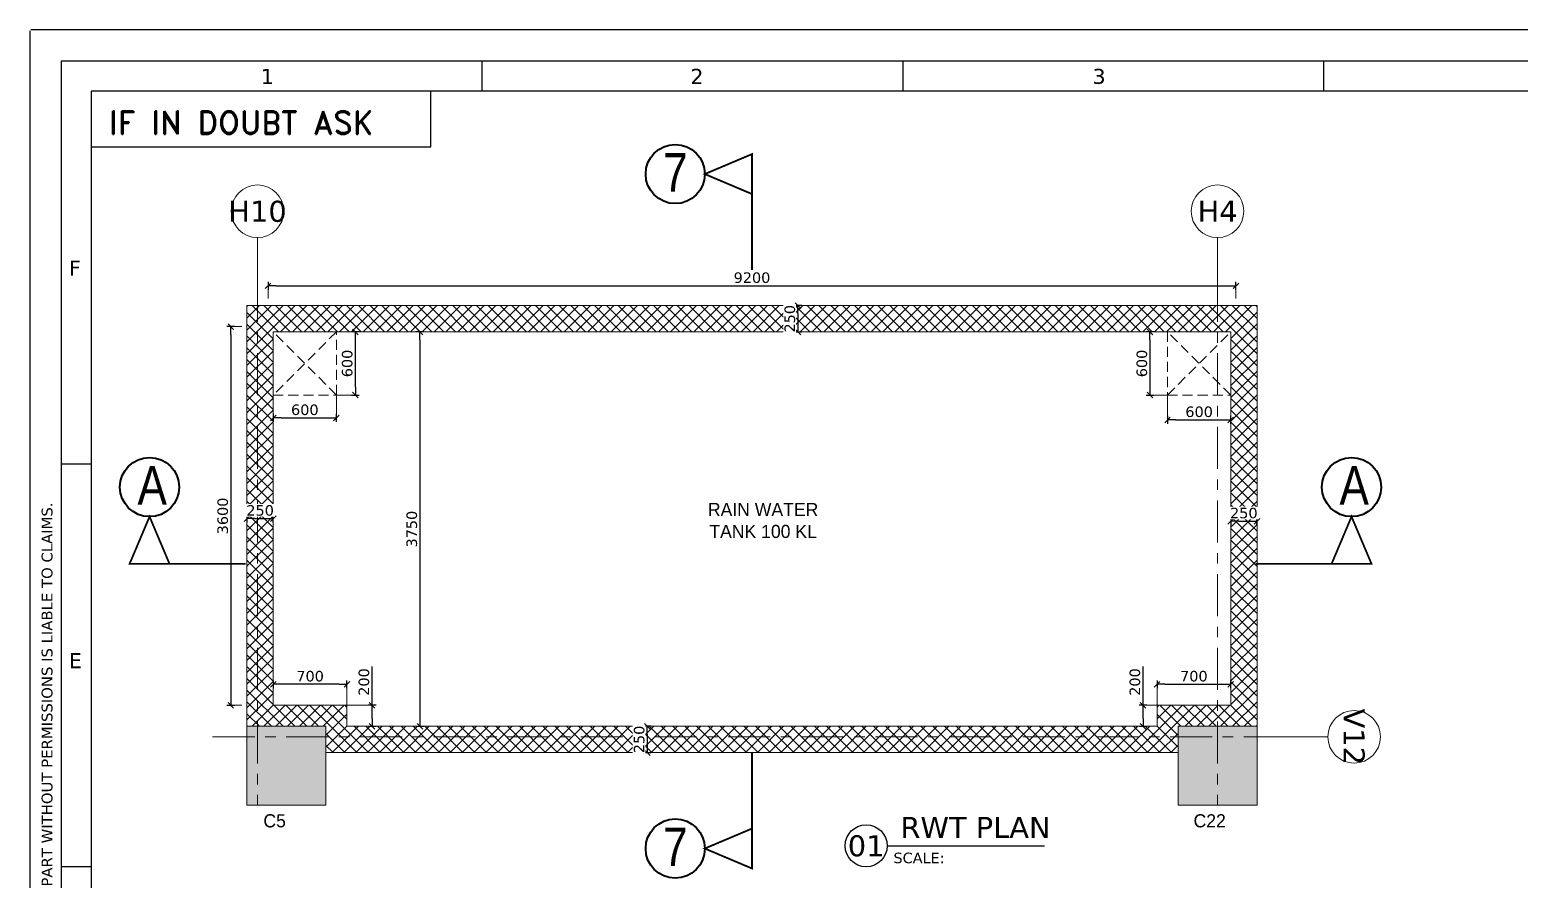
# Model space of a CAD drawing. Extents: x 1878645 to 3043969, y -1160829 to -603973.
# Drawn here: x 2173030 to 2187186, y -790576 to -782499 of the extents above; entities that cross this region are included whole.
import ezdxf
from ezdxf.enums import TextEntityAlignment as Align

# ---------------------------------------------------------------- set-up
doc = ezdxf.new("R2010")
doc.units = 0
doc.header["$LTSCALE"] = 100
doc.header["$PDMODE"] = 66
for name, pattern in [('Grids', [7, 4, -1, 1, -1]), ('HIDDEN2', [4.7625, 3.175, -1.5875]), ('Taglines', [7, 3, -1, 0.5, -1, 0.5, -1])]:
    doc.linetypes.add(name, pattern=pattern)
doc.layers.get('Defpoints').update_dxf_attribs({"lineweight": 0})
for name, color, linetype in [('A-ANNO-DIMS', 8, 'Continuous'), ('A-ANNO-SYMB', 4, 'Continuous'), ('A-ANNO-TEXT', 8, 'Continuous')]:
    doc.layers.add(name, color=color, linetype=linetype)
for name, color, linetype, lineweight in [('A-ELEV-0.7', 5, 'Continuous', 0), ('A-GRID', 8, 'Grids', 0), ('A-GRID-TAG', 3, 'Continuous', 0), ('A-HTCH', 251, 'Continuous', 0), ('A-STRU-CONC', 2, 'Continuous', 0), ('A-STRU-CONC-HATH', 253, 'Continuous', 0), ('ECO BEAM', 2, 'HIDDEN2', 35)]:
    doc.layers.add(name, color=color, linetype=linetype, lineweight=lineweight)
doc.styles.add('DIM-1', font='ARIALN.TTF')
doc.styles.add('ROMAND', font='romand__.ttf', dxfattribs={"height": 5})
doc.styles.get("Standard").update_dxf_attribs({"font": 'verdana.ttf'})
doc.styles.add('Tahoma', font='ARIALN.TTF')
doc.dimstyles.new('DIM-050', dxfattribs={"dimscale": 50, "dimtxt": 2, "dimasz": 1.5, "dimexe": 0, "dimexo": 0, "dimgap": 0.5, "dimtad": 1, "dimdec": 0, "dimzin": 0, "dimdsep": 46, "dimtxsty": 'Standard', "dimblk": 'TAG-DIM-ARROW', "dimcen": 1, "dimclre": 8, "dimclrt": 7, "dimadec": 0, "dimazin": 0, "dimtfac": 1, "dimtdec": 0, "dimtmove": 0, "dimatfit": 3, "dimldrblk": 'TAG-LED-ARROW', "dimfxl": 1, "dimtfill": 1, "dimtolj": 1, "dimtzin": 0, "dimlwd": -1, "dimlwe": 5, "dimarcsym": 0})

# ---------------------------------------------------------------- blocks, each defined once
blk = doc.blocks.new('TAG-DIM-ARROW')
for p, q in [((-1, 0), (0, 0)), ((0, -0.5), (0, 0.5))]:
    blk.add_line(p, q)
at = {"lineweight": 20}
blk.add_line((-0.35, -0.35), (0.35, 0.35), dxfattribs=at)
blk = doc.blocks.new('*D1330')
at = {"layer": 'A-ANNO-DIMS', "color": 8, "lineweight": 5, "transparency": 16777216}
for p, q in [((2175294, -785055), (2175294, -784934)), ((2184494, -785055), (2184494, -784934))]:
    blk.add_line(p, q, dxfattribs=at)
at = {"layer": 'A-ANNO-DIMS', "color": 0, "transparency": 16777216}
blk.add_line((2175369, -784934), (2184419, -784934), dxfattribs=at)
at = {"layer": 'Defpoints', "color": 0, "transparency": 16777216}
for p in [(2184494, -784934), (2175294, -785055), (2184494, -785055)]:
    blk.add_point(p, dxfattribs=at)
at = {"layer": 'A-ANNO-DIMS', "color": 0, "transparency": 16777216, "xscale": 75, "yscale": 75, "zscale": 75, "rotation": 180}
blk.add_blockref('TAG-DIM-ARROW', (2175294, -784934), dxfattribs=at)
at = {"layer": 'A-ANNO-DIMS', "color": 0, "transparency": 16777216, "xscale": 75, "yscale": 75, "zscale": 75}
blk.add_blockref('TAG-DIM-ARROW', (2184494, -784934), dxfattribs=at)
at = {"layer": 'A-ANNO-DIMS', "color": 7, "transparency": 16777216, "insert": (2179894, -784857), "char_height": 100, "attachment_point": 5, "bg_fill": 3, "box_fill_scale": 1.1, "bg_fill_color": 256, "bg_fill_true_color": 13158600, "bg_fill_transparency": 0}
blk.add_mtext('\\A1;9200', dxfattribs=at)
blk = doc.blocks.new('TAG-LED-ARROW')
blk.add_line((0, 0), (-1, 0))
blk.add_lwpolyline([(-0.71, -0.71), (0, 0), (-0.71, 0.71), (-0.88, 0.53), (0, 0), (-0.88, -0.53)], close=True)
blk = doc.blocks.new('*D1331')
at = {"layer": 'A-ANNO-DIMS', "color": 8, "lineweight": 5, "transparency": 16777216}
for p, q in [((2175046, -785322), (2174941, -785322)), ((2175046, -788922), (2174941, -788922))]:
    blk.add_line(p, q, dxfattribs=at)
at = {"layer": 'A-ANNO-DIMS', "color": 0, "transparency": 16777216}
blk.add_line((2174941, -785397), (2174941, -788847), dxfattribs=at)
at = {"layer": 'Defpoints', "color": 0, "transparency": 16777216}
for p in [(2175046, -785322), (2174941, -788922), (2175046, -788922)]:
    blk.add_point(p, dxfattribs=at)
at = {"layer": 'A-ANNO-DIMS', "color": 0, "transparency": 16777216, "xscale": 75, "yscale": 75, "zscale": 75}
for p, rotation in [((2174941, -785322), 90), ((2174941, -788922), 270)]:
    blk.add_blockref('TAG-DIM-ARROW', p, dxfattribs=dict(at, rotation=rotation))
at = {"layer": 'A-ANNO-DIMS', "color": 7, "transparency": 16777216, "insert": (2174864, -787122), "char_height": 100, "attachment_point": 5, "rotation": 90, "bg_fill": 3, "box_fill_scale": 1.1, "bg_fill_color": 256, "bg_fill_true_color": 13158600, "bg_fill_transparency": 0}
blk.add_mtext('\\A1;3600', dxfattribs=at)
blk = doc.blocks.new('*D1352')
at = {"layer": 'A-ANNO-DIMS', "color": 8, "lineweight": 5, "transparency": 16777216}
for p, q in [((2176597, -785372), (2176738, -785372)), ((2176597, -789122), (2176738, -789122))]:
    blk.add_line(p, q, dxfattribs=at)
at = {"layer": 'A-ANNO-DIMS', "color": 0, "transparency": 16777216}
blk.add_line((2176738, -785447), (2176738, -789047), dxfattribs=at)
at = {"layer": 'Defpoints', "color": 0, "transparency": 16777216}
for p in [(2176597, -785372), (2176597, -789122), (2176738, -789122)]:
    blk.add_point(p, dxfattribs=at)
at = {"layer": 'A-ANNO-DIMS', "color": 0, "transparency": 16777216, "xscale": 75, "yscale": 75, "zscale": 75}
for p, rotation in [((2176738, -785372), 90), ((2176738, -789122), 270)]:
    blk.add_blockref('TAG-DIM-ARROW', p, dxfattribs=dict(at, rotation=rotation))
at = {"layer": 'A-ANNO-DIMS', "color": 7, "transparency": 16777216, "insert": (2176661, -787247), "char_height": 100, "attachment_point": 5, "rotation": 90, "bg_fill": 3, "box_fill_scale": 1.1, "bg_fill_color": 256, "bg_fill_true_color": 13158600, "bg_fill_transparency": 0}
blk.add_mtext('\\A1;3750', dxfattribs=at)
blk = doc.blocks.new('*D1353')
at = {"layer": 'A-ANNO-DIMS', "color": 8, "lineweight": 5, "transparency": 16777216}
for p, q in [((2175344, -785972), (2175344, -786190)), ((2175944, -785972), (2175944, -786190))]:
    blk.add_line(p, q, dxfattribs=at)
at = {"layer": 'A-ANNO-DIMS', "color": 0, "transparency": 16777216}
blk.add_line((2175419, -786190), (2175869, -786190), dxfattribs=at)
at = {"layer": 'Defpoints', "color": 0, "transparency": 16777216}
for p in [(2175344, -785972), (2175944, -785972), (2175944, -786190)]:
    blk.add_point(p, dxfattribs=at)
at = {"layer": 'A-ANNO-DIMS', "color": 0, "transparency": 16777216, "xscale": 75, "yscale": 75, "zscale": 75, "rotation": 180}
blk.add_blockref('TAG-DIM-ARROW', (2175344, -786190), dxfattribs=at)
at = {"layer": 'A-ANNO-DIMS', "color": 0, "transparency": 16777216, "xscale": 75, "yscale": 75, "zscale": 75}
blk.add_blockref('TAG-DIM-ARROW', (2175944, -786190), dxfattribs=at)
at = {"layer": 'A-ANNO-DIMS', "color": 7, "transparency": 16777216, "insert": (2175644, -786113), "char_height": 100, "attachment_point": 5, "bg_fill": 3, "box_fill_scale": 1.1, "bg_fill_color": 256, "bg_fill_true_color": 13158600, "bg_fill_transparency": 0}
blk.add_mtext('\\A1;600', dxfattribs=at)
blk = doc.blocks.new('*D1354')
at = {"layer": 'A-ANNO-DIMS', "color": 8, "lineweight": 5, "transparency": 16777216}
for p, q in [((2175944, -785372), (2176124, -785372)), ((2175944, -785972), (2176124, -785972))]:
    blk.add_line(p, q, dxfattribs=at)
at = {"layer": 'A-ANNO-DIMS', "color": 0, "transparency": 16777216}
blk.add_line((2176124, -785897), (2176124, -785447), dxfattribs=at)
at = {"layer": 'Defpoints', "color": 0, "transparency": 16777216}
for p in [(2175944, -785372), (2176124, -785372), (2175944, -785972)]:
    blk.add_point(p, dxfattribs=at)
at = {"layer": 'A-ANNO-DIMS', "color": 0, "transparency": 16777216, "xscale": 75, "yscale": 75, "zscale": 75}
for p, rotation in [((2176124, -785372), 90), ((2176124, -785972), 270)]:
    blk.add_blockref('TAG-DIM-ARROW', p, dxfattribs=dict(at, rotation=rotation))
at = {"layer": 'A-ANNO-DIMS', "color": 7, "transparency": 16777216, "insert": (2176047, -785672), "char_height": 100, "attachment_point": 5, "rotation": 90, "bg_fill": 3, "box_fill_scale": 1.1, "bg_fill_color": 256, "bg_fill_true_color": 13158600, "bg_fill_transparency": 0}
blk.add_mtext('\\A1;600', dxfattribs=at)
blk = doc.blocks.new('*D1355')
at = {"layer": 'A-ANNO-DIMS', "color": 8, "lineweight": 5, "transparency": 16777216}
for p, q in [((2183844, -785372), (2183677, -785372)), ((2183844, -785972), (2183677, -785972))]:
    blk.add_line(p, q, dxfattribs=at)
at = {"layer": 'A-ANNO-DIMS', "color": 0, "transparency": 16777216}
blk.add_line((2183677, -785447), (2183677, -785897), dxfattribs=at)
at = {"layer": 'Defpoints', "color": 0, "transparency": 16777216}
for p in [(2183844, -785372), (2183677, -785972), (2183844, -785972)]:
    blk.add_point(p, dxfattribs=at)
at = {"layer": 'A-ANNO-DIMS', "color": 0, "transparency": 16777216, "xscale": 75, "yscale": 75, "zscale": 75}
for p, rotation in [((2183677, -785372), 90), ((2183677, -785972), 270)]:
    blk.add_blockref('TAG-DIM-ARROW', p, dxfattribs=dict(at, rotation=rotation))
at = {"layer": 'A-ANNO-DIMS', "color": 7, "transparency": 16777216, "insert": (2183600, -785672), "char_height": 100, "attachment_point": 5, "rotation": 90, "bg_fill": 3, "box_fill_scale": 1.1, "bg_fill_color": 256, "bg_fill_true_color": 13158600, "bg_fill_transparency": 0}
blk.add_mtext('\\A1;600', dxfattribs=at)
blk = doc.blocks.new('*D1356')
at = {"layer": 'A-ANNO-DIMS', "color": 8, "lineweight": 5, "transparency": 16777216}
for p, q in [((2183844, -785972), (2183844, -786209)), ((2184444, -785972), (2184444, -786209))]:
    blk.add_line(p, q, dxfattribs=at)
at = {"layer": 'A-ANNO-DIMS', "color": 0, "transparency": 16777216}
blk.add_line((2183919, -786209), (2184369, -786209), dxfattribs=at)
at = {"layer": 'Defpoints', "color": 0, "transparency": 16777216}
for p in [(2183844, -785972), (2184444, -785972), (2184444, -786209)]:
    blk.add_point(p, dxfattribs=at)
at = {"layer": 'A-ANNO-DIMS', "color": 0, "transparency": 16777216, "xscale": 75, "yscale": 75, "zscale": 75, "rotation": 180}
blk.add_blockref('TAG-DIM-ARROW', (2183844, -786209), dxfattribs=at)
at = {"layer": 'A-ANNO-DIMS', "color": 0, "transparency": 16777216, "xscale": 75, "yscale": 75, "zscale": 75}
blk.add_blockref('TAG-DIM-ARROW', (2184444, -786209), dxfattribs=at)
at = {"layer": 'A-ANNO-DIMS', "color": 7, "transparency": 16777216, "insert": (2184144, -786132), "char_height": 100, "attachment_point": 5, "bg_fill": 3, "box_fill_scale": 1.1, "bg_fill_color": 256, "bg_fill_true_color": 13158600, "bg_fill_transparency": 0}
blk.add_mtext('\\A1;600', dxfattribs=at)
blk = doc.blocks.new('*U1312')
at = {"linetype": 'Continuous'}
blk.add_line((4, 0), (33.88, 0), dxfattribs=at)
blk.add_circle((0, 0), 4, dxfattribs=at)
at = {"color": 7}
blk.add_text('SCALE:', height=2, dxfattribs=at).set_placement((5.19, -3.31))
for tag, p, height in [('LABELNAME', (5.5, 0.75), 4), ('SCALE', (17.26, -3.31), 2), ('DES.LINE.01', (5.37, -6.44), 2), ('DES.LINE.02', (5.37, -9.56), 2)]:
    blk.add_attdef(tag, p, '', height=height, dxfattribs=at)
blk.add_attdef('88', text='', height=4, dxfattribs=at).set_placement((0, 0), align=Align.MIDDLE_CENTER)
blk = doc.blocks.new('*U14')
at = {"layer": 'A-GRID-TAG', "color": 8, "linetype": 'Grids', "lineweight": 15}
for p, q in [((0, 8), (0, 4)), ((0, 4), (0, 0))]:
    blk.add_line(p, q, dxfattribs=at)
at = {"layer": 'A-GRID-TAG', "linetype": 'Continuous'}
blk.add_circle((0, 13), 5, dxfattribs=at)
at = {"layer": 'A-GRID-TAG', "color": 7}
blk.add_attdef('GN', text='', height=4, dxfattribs=at).set_placement((0, 13), align=Align.MIDDLE_CENTER)
blk = doc.blocks.new('*D1357')
at = {"layer": 'A-ANNO-DIMS', "color": 0, "transparency": 16777216}
for p, q in [((2176283, -788922), (2176283, -788555)), ((2176283, -789047), (2176283, -788997))]:
    blk.add_line(p, q, dxfattribs=at)
at = {"layer": 'A-ANNO-DIMS', "color": 8, "lineweight": 5, "transparency": 16777216}
for p, q in [((2176044, -788922), (2176283, -788922)), ((2176044, -789122), (2176283, -789122))]:
    blk.add_line(p, q, dxfattribs=at)
at = {"layer": 'Defpoints', "color": 0, "transparency": 16777216}
for p in [(2176044, -788922), (2176283, -788922), (2176044, -789122)]:
    blk.add_point(p, dxfattribs=at)
at = {"layer": 'A-ANNO-DIMS', "color": 0, "transparency": 16777216, "xscale": 75, "yscale": 75, "zscale": 75}
for p, rotation in [((2176283, -788922), 90), ((2176283, -789122), 270)]:
    blk.add_blockref('TAG-DIM-ARROW', p, dxfattribs=dict(at, rotation=rotation))
at = {"layer": 'A-ANNO-DIMS', "color": 7, "transparency": 16777216, "insert": (2176206, -788701), "char_height": 100, "attachment_point": 5, "rotation": 90, "bg_fill": 3, "box_fill_scale": 1.1, "bg_fill_color": 256, "bg_fill_true_color": 13158600, "bg_fill_transparency": 0}
blk.add_mtext('\\A1;200', dxfattribs=at)
blk = doc.blocks.new('*D1358')
at = {"layer": 'A-ANNO-DIMS', "color": 8, "lineweight": 5, "transparency": 16777216}
for p, q in [((2175344, -788922), (2175344, -788723)), ((2176044, -788922), (2176044, -788723))]:
    blk.add_line(p, q, dxfattribs=at)
at = {"layer": 'A-ANNO-DIMS', "color": 0, "transparency": 16777216}
blk.add_line((2175969, -788723), (2175419, -788723), dxfattribs=at)
at = {"layer": 'Defpoints', "color": 0, "transparency": 16777216}
for p in [(2175344, -788723), (2175344, -788922), (2176044, -788922)]:
    blk.add_point(p, dxfattribs=at)
at = {"layer": 'A-ANNO-DIMS', "color": 0, "transparency": 16777216, "xscale": 75, "yscale": 75, "zscale": 75, "rotation": 180}
blk.add_blockref('TAG-DIM-ARROW', (2175344, -788723), dxfattribs=at)
at = {"layer": 'A-ANNO-DIMS', "color": 0, "transparency": 16777216, "xscale": 75, "yscale": 75, "zscale": 75}
blk.add_blockref('TAG-DIM-ARROW', (2176044, -788723), dxfattribs=at)
at = {"layer": 'A-ANNO-DIMS', "color": 7, "transparency": 16777216, "insert": (2175694, -788646), "char_height": 100, "attachment_point": 5, "bg_fill": 3, "box_fill_scale": 1.1, "bg_fill_color": 256, "bg_fill_true_color": 13158600, "bg_fill_transparency": 0}
blk.add_mtext('\\A1;700', dxfattribs=at)
blk = doc.blocks.new('*D1359')
at = {"layer": 'A-ANNO-DIMS', "color": 8, "lineweight": 5, "transparency": 16777216}
for p, q in [((2183744, -788922), (2183744, -788723)), ((2184444, -788922), (2184444, -788723))]:
    blk.add_line(p, q, dxfattribs=at)
at = {"layer": 'A-ANNO-DIMS', "color": 0, "transparency": 16777216}
blk.add_line((2183819, -788723), (2184369, -788723), dxfattribs=at)
at = {"layer": 'Defpoints', "color": 0, "transparency": 16777216}
for p in [(2184444, -788723), (2183744, -788922), (2184444, -788922)]:
    blk.add_point(p, dxfattribs=at)
at = {"layer": 'A-ANNO-DIMS', "color": 0, "transparency": 16777216, "xscale": 75, "yscale": 75, "zscale": 75, "rotation": 180}
blk.add_blockref('TAG-DIM-ARROW', (2183744, -788723), dxfattribs=at)
at = {"layer": 'A-ANNO-DIMS', "color": 0, "transparency": 16777216, "xscale": 75, "yscale": 75, "zscale": 75}
blk.add_blockref('TAG-DIM-ARROW', (2184444, -788723), dxfattribs=at)
at = {"layer": 'A-ANNO-DIMS', "color": 7, "transparency": 16777216, "insert": (2184094, -788646), "char_height": 100, "attachment_point": 5, "bg_fill": 3, "box_fill_scale": 1.1, "bg_fill_color": 256, "bg_fill_true_color": 13158600, "bg_fill_transparency": 0}
blk.add_mtext('\\A1;700', dxfattribs=at)
blk = doc.blocks.new('*D1360')
at = {"layer": 'A-ANNO-DIMS', "color": 0, "transparency": 16777216}
for p, q in [((2183611, -788922), (2183611, -788555)), ((2183611, -789047), (2183611, -788997))]:
    blk.add_line(p, q, dxfattribs=at)
at = {"layer": 'A-ANNO-DIMS', "color": 8, "lineweight": 5, "transparency": 16777216}
for p, q in [((2183744, -788922), (2183611, -788922)), ((2183744, -789122), (2183611, -789122))]:
    blk.add_line(p, q, dxfattribs=at)
at = {"layer": 'Defpoints', "color": 0, "transparency": 16777216}
for p in [(2183611, -788922), (2183744, -788922), (2183744, -789122)]:
    blk.add_point(p, dxfattribs=at)
at = {"layer": 'A-ANNO-DIMS', "color": 0, "transparency": 16777216, "xscale": 75, "yscale": 75, "zscale": 75}
for p, rotation in [((2183611, -788922), 90), ((2183611, -789122), 270)]:
    blk.add_blockref('TAG-DIM-ARROW', p, dxfattribs=dict(at, rotation=rotation))
at = {"layer": 'A-ANNO-DIMS', "color": 7, "transparency": 16777216, "insert": (2183534, -788701), "char_height": 100, "attachment_point": 5, "rotation": 90, "bg_fill": 3, "box_fill_scale": 1.1, "bg_fill_color": 256, "bg_fill_true_color": 13158600, "bg_fill_transparency": 0}
blk.add_mtext('\\A1;200', dxfattribs=at)
blk = doc.blocks.new('*D1371')
at = {"layer": 'A-ANNO-DIMS', "color": 0, "transparency": 16777216}
blk.add_line((2180331, -785197), (2180331, -785297), dxfattribs=at)
at = {"layer": 'A-ANNO-DIMS', "color": 0, "transparency": 16777216, "xscale": 75, "yscale": 75, "zscale": 75}
for p, rotation in [((2180331, -785122), 90), ((2180331, -785372), 270)]:
    blk.add_blockref('TAG-DIM-ARROW', p, dxfattribs=dict(at, rotation=rotation))
at = {"layer": 'A-ANNO-DIMS', "color": 7, "transparency": 16777216, "insert": (2180254, -785247), "char_height": 100, "attachment_point": 5, "rotation": 90, "bg_fill": 3, "box_fill_scale": 1.1, "bg_fill_color": 256, "bg_fill_true_color": 13158600, "bg_fill_transparency": 0}
blk.add_mtext('\\A1;250', dxfattribs=at)
at = {"layer": 'Defpoints', "color": 0, "transparency": 16777216}
for p in [(2180331, -785122), (2180331, -785372), (2180331, -785372)]:
    blk.add_point(p, dxfattribs=at)
blk = doc.blocks.new('*D1372')
at = {"layer": 'A-ANNO-DIMS', "color": 8, "lineweight": 5, "transparency": 16777216}
for p, q in [((2184444, -787147), (2184444, -787173)), ((2184694, -787147), (2184694, -787173))]:
    blk.add_line(p, q, dxfattribs=at)
at = {"layer": 'A-ANNO-DIMS', "color": 0, "transparency": 16777216}
blk.add_line((2184519, -787173), (2184619, -787173), dxfattribs=at)
at = {"layer": 'A-ANNO-DIMS', "color": 0, "transparency": 16777216, "xscale": 75, "yscale": 75, "zscale": 75, "rotation": 180}
blk.add_blockref('TAG-DIM-ARROW', (2184444, -787173), dxfattribs=at)
at = {"layer": 'A-ANNO-DIMS', "color": 0, "transparency": 16777216, "xscale": 75, "yscale": 75, "zscale": 75}
blk.add_blockref('TAG-DIM-ARROW', (2184694, -787173), dxfattribs=at)
at = {"layer": 'A-ANNO-DIMS', "color": 7, "transparency": 16777216, "insert": (2184569, -787095), "char_height": 100, "attachment_point": 5, "bg_fill": 3, "box_fill_scale": 1.1, "bg_fill_color": 256, "bg_fill_true_color": 13158600, "bg_fill_transparency": 0}
blk.add_mtext('\\A1;250', dxfattribs=at)
at = {"layer": 'Defpoints', "color": 0, "transparency": 16777216}
for p in [(2184444, -787147), (2184694, -787147), (2184694, -787173)]:
    blk.add_point(p, dxfattribs=at)
blk = doc.blocks.new('*D1361')
at = {"layer": 'A-ANNO-DIMS', "color": 0, "transparency": 16777216}
blk.add_line((2178899, -789197), (2178899, -789297), dxfattribs=at)
at = {"layer": 'A-ANNO-DIMS', "color": 0, "transparency": 16777216, "xscale": 75, "yscale": 75, "zscale": 75}
for p, rotation in [((2178899, -789122), 90), ((2178899, -789372), 270)]:
    blk.add_blockref('TAG-DIM-ARROW', p, dxfattribs=dict(at, rotation=rotation))
at = {"layer": 'A-ANNO-DIMS', "color": 7, "transparency": 16777216, "insert": (2178822, -789247), "char_height": 100, "attachment_point": 5, "rotation": 90, "bg_fill": 3, "box_fill_scale": 1.1, "bg_fill_color": 256, "bg_fill_true_color": 13158600, "bg_fill_transparency": 0}
blk.add_mtext('\\A1;250', dxfattribs=at)
at = {"layer": 'Defpoints', "color": 0, "transparency": 16777216}
for p in [(2178899, -789122), (2178899, -789372), (2178899, -789372)]:
    blk.add_point(p, dxfattribs=at)
blk = doc.blocks.new('*D1362')
at = {"layer": 'A-ANNO-DIMS', "color": 8, "lineweight": 5, "transparency": 16777216}
for p, q in [((2175094, -787122), (2175094, -787147)), ((2175344, -787122), (2175344, -787147))]:
    blk.add_line(p, q, dxfattribs=at)
at = {"layer": 'A-ANNO-DIMS', "color": 0, "transparency": 16777216}
blk.add_line((2175169, -787147), (2175269, -787147), dxfattribs=at)
at = {"layer": 'A-ANNO-DIMS', "color": 0, "transparency": 16777216, "xscale": 75, "yscale": 75, "zscale": 75, "rotation": 180}
blk.add_blockref('TAG-DIM-ARROW', (2175094, -787147), dxfattribs=at)
at = {"layer": 'A-ANNO-DIMS', "color": 0, "transparency": 16777216, "xscale": 75, "yscale": 75, "zscale": 75}
blk.add_blockref('TAG-DIM-ARROW', (2175344, -787147), dxfattribs=at)
at = {"layer": 'A-ANNO-DIMS', "color": 7, "transparency": 16777216, "insert": (2175219, -787070), "char_height": 100, "attachment_point": 5, "bg_fill": 3, "box_fill_scale": 1.1, "bg_fill_color": 256, "bg_fill_true_color": 13158600, "bg_fill_transparency": 0}
blk.add_mtext('\\A1;250', dxfattribs=at)
at = {"layer": 'Defpoints', "color": 0, "transparency": 16777216}
for p in [(2175094, -787122), (2175344, -787122), (2175344, -787147)]:
    blk.add_point(p, dxfattribs=at)

msp = doc.modelspace()

# ---------------------------------------------------------------- hatches: boundary and pattern name
at = {"layer": 'A-HTCH'}
h = msp.add_hatch(dxfattribs=at)
h.set_pattern_fill('ANSI37', color=256, scale=25)
h.set_pattern_definition([(45, (89626.18, 138348.81), (-56.1266008, 56.1266008), []), (135, (89626.18, 138348.81), (-56.1266008, -56.1266008), [])])
h.paths.add_polyline_path([(2175094.19061, -789122.00995), (2175094.19061, -785122.00995), (2184694.19061, -785122.00995), (2184694.19061, -789122.00995), (2183944.19061, -789122.00995), (2183944.19061, -789372.00995), (2175844.19061, -789372.00995), (2175844.19061, -789122.00995)])
h.paths.add_polyline_path([(2175344.19061, -788922.00995), (2175344.19061, -785372.00995), (2184444.19061, -785372.00995), (2184444.19061, -788922.00995), (2183744.19061, -788922.00995), (2183744.19061, -789122.00995), (2176044.19061, -789122.00995), (2176044.19061, -788922.00995)], flags=16)
at = {"layer": 'A-STRU-CONC-HATH'}
h = msp.add_hatch(color=256, dxfattribs=at)
h.dxf.hatch_style = 1
h.paths.add_polyline_path([(2175094.19111, -789872.00995), (2175844.19111, -789872.00995), (2175844.19111, -789122.00995), (2175094.19111, -789122.00995)])
h = msp.add_hatch(color=256, dxfattribs=at)
h.dxf.hatch_style = 1
h.paths.add_polyline_path([(2183944.19061, -789872.00995), (2184694.19061, -789872.00995), (2184694.19061, -789122.00995), (2183944.19061, -789122.00995)])

# ---------------------------------------------------------------- linework, layer by layer
at = {"color": 35}
for p, q in [((2173029.78396, -782510.48108), (2173029.78396, -806065.93645)), ((2205454.25115, -782499.05194), (2173041.2131, -782499.05194))]:
    msp.add_line(p, q, dxfattribs=at)
for p, q in [((2205157.09354, -782796.20955), (2173326.94157, -782796.20955)), ((2173326.94157, -782796.20955), (2173326.94157, -805768.77883)), ((2177327.1402, -782796.20955), (2177327.1402, -783081.93803)), ((2181327.33884, -782796.20955), (2181327.33884, -783081.93803)), ((2185327.53747, -782796.20955), (2185327.53747, -783081.93803)), ((2205157.09354, -783081.93803), (2173612.67005, -783081.93803)), ((2173612.67005, -783081.93803), (2173612.67005, -805768.77883)), ((2176841.86096, -783612.93695), (2176841.86096, -783081.93803)), ((2173612.67005, -783612.93695), (2176841.86096, -783612.93695)), ((2173326.94157, -786624.9711), (2173612.67005, -786624.9711)), ((2173326.94157, -790453.73265), (2173612.67005, -790453.73265))]:
    msp.add_line(p, q)
at = {"layer": 'A-ELEV-0.7', "linetype": 'HIDDEN2', "ltscale": 0.3}
for p, q in [((2175944.19061, -785972.00995), (2175344.19061, -785372.00995)), ((2175944.19061, -785372.00995), (2175344.19061, -785972.00995)), ((2184444.19061, -785972.00995), (2183844.19061, -785372.00995)), ((2183844.19061, -785972.00995), (2184444.19061, -785372.00995))]:
    msp.add_line(p, q, dxfattribs=at)
for points in [[(2175344.19061, -785372.00995), (2175344.19061, -785972.00995), (2175944.19061, -785972.00995), (2175944.19061, -785372.00995)], [(2183844.19061, -785372.00995), (2183844.19061, -785972.00995), (2184444.19061, -785972.00995), (2184444.19061, -785372.00995)]]:
    msp.add_lwpolyline(points, close=True, dxfattribs=at)
at = {"layer": 'A-GRID'}
for p, q in [((2175194.19061, -784874.9881), (2175194.19061, -789872.00995)), ((2184967.69699, -789222.01435), (2174758.37217, -789222.01435))]:
    msp.add_line(p, q, dxfattribs=at)
at = {"layer": 'A-STRU-CONC'}
for points in [[(2175094.19061, -789122.00995), (2175094.19061, -785122.00995), (2184694.19061, -785122.00995), (2184694.19061, -789122.00995), (2183944.19061, -789122.00995), (2183944.19061, -789372.00995), (2175844.19061, -789372.00995), (2175844.19061, -789122.00995)], [(2175094.19111, -789872.00995), (2175844.19111, -789872.00995), (2175844.19111, -789122.00995), (2175094.19111, -789122.00995)], [(2183944.19061, -789872.00995), (2184694.19061, -789872.00995), (2184694.19061, -789122.00995), (2183944.19061, -789122.00995)]]:
    msp.add_lwpolyline(points, close=True, dxfattribs=at)
at = {"layer": 'ECO BEAM', "linetype": 'Taglines', "const_width": 17.5}
msp.add_lwpolyline([(2179894.19061, -790094.55271), (2179445.42226, -790284.28756), (2179894.19061, -790474.02241), (2179894.19061, -789372.00995)], dxfattribs=at)
at = {"layer": 'ECO BEAM', "linetype": 'Continuous'}
for centre in [(2179164.504, -783871.04322), (2174168.04425, -786847.75588), (2185592.59946, -786847.75588), (2179164.504, -790284.28756)]:
    msp.add_circle(centre, 280.91826, dxfattribs=at)

# ---------------------------------------------------------------- block references
at = {"layer": 'A-ANNO-SYMB', "linetype": 'ByBlock'}
ref = msp.add_blockref('*U1312', (2180979.24694, -790258.14979), dxfattribs=dict(at, xscale=50, yscale=50, zscale=50))
ref.add_attrib('88', '01', dxfattribs={"layer": '0', "color": 7, "height": 200}).set_placement((2180979.24694, -790258.14979), align=Align.MIDDLE_CENTER)
ref.add_attrib('LABELNAME', 'RWT PLAN', (2181304.24694, -790183.14979), dxfattribs={"layer": '0', "color": 7, "height": 200})
at = {"layer": 'A-GRID', "xscale": 50, "yscale": 50, "zscale": 50, "rotation": 269.9999999999861}
msp.add_blockref('*U14', (2184967.69699, -789222.01435), dxfattribs=at).add_auto_attribs({'GN': 'V12'})

# ---------------------------------------------------------------- texts
for s, p in [('1', (2175225.48415, -783013.58184)), ('2', (2179308.3608, -783013.58184)), ('3', (2183130.62831, -783013.58184)), ('F', (2173401.2202, -784836.61546)), ('E', (2173401.2202, -788569.49384))]:
    msp.add_text(s, height=142.86424).set_placement(p)
at = {"style": 'ROMAND'}
msp.add_text('IF IN DOUBT ASK', height=217.9939865, dxfattribs=at).set_placement((2173783.11397, -783490.6225))
at = {"color": 7, "style": 'Tahoma'}
for s, p in [('7', (2179049.37068, -784038.14856)), ('A', (2174052.91092, -787014.86122)), ('A', (2185477.46614, -787014.86122)), ('7', (2179049.37068, -790451.39289))]:
    msp.add_text(s, height=367.0016, rotation=360, dxfattribs=at).set_placement(p)
msp.add_text('THIS DOCUMENT IS THE PROPERTY OF ECO CONSULTANTS, ANY USE NOT AUTHORISED BY US,AND/OR COPYING,DUPLICATING,HANDING,OVER TO THIRD PARTIES EITHER IN FULL OR IN PART WITHOUT PERMISSIONS IS LIABLE TO CLAIMS.', height=102.86225051, rotation=90).set_placement((2173245.18754, -803728.99845))
at = {"layer": 'A-ANNO-TEXT', "char_height": 125, "attachment_point": 1, "style": 'DIM-1'}
for s, insert, width in [('\\pxqc;{\\fCentury Gothic|b0|i0|c0|p34;RAIN WATER \\PTANK 100 KL}', (2176976.90002, -786998.27953), 6045.918479), ('{\\fCentury Gothic|b0|i0|c0|p34;C5}', (2175250.18273, -789958.02538), 1299.1959304), ('{\\fCentury Gothic|b0|i0|c0|p34;C22}', (2184091.11009, -789958.02538), 1299.1959304)]:
    msp.add_mtext(s, dxfattribs=dict(at, insert=insert, width=width))

# ---------------------------------------------------------------- next in the draw order: dimensions: what is measured, and where the dimension line sits
at = {"layer": 'A-ANNO-DIMS'}
for base, p1, p2, picture, middle in [((2184494.19061, -784934.27936), (2175294.19061, -785055.33693), (2184494.19061, -785055.33693), '*D1330', (2179894.19061, -784857.19743)), ((2175944.19061, -786190.28973), (2175344.19061, -785972.00995), (2175944.19061, -785972.00995), '*D1353', (2175644.19061, -786113.24137))]:
    dim = msp.add_linear_dim(base=base, p1=p1, p2=p2, dimstyle='DIM-050', dxfattribs=at)
    dim.commit()
    dim.dimension.update_dxf_attribs({"geometry": picture, "text_midpoint": middle})
for base, p1, p2, picture, middle in [((2174941.16941, -788922.00995), (2175046.44277, -785322.00995), (2175046.44277, -788922.00995), '*D1331', (2174864.08747, -787122.00995)), ((2176737.6026, -789122.00995), (2176596.6616, -785372.00995), (2176596.6616, -789122.00995), '*D1352', (2176660.52066, -787247.00995)), ((2183676.94406, -785972.00995), (2183844.19061, -785372.00995), (2183844.19061, -785972.00995), '*D1355', (2183599.8957, -785672.00995))]:
    dim = msp.add_linear_dim(base=base, p1=p1, p2=p2, angle=90, dimstyle='DIM-050', dxfattribs=at)
    dim.commit()
    dim.dimension.update_dxf_attribs({"geometry": picture, "text_midpoint": middle})

# ---------------------------------------------------------------- next in the draw order: linework, layer by layer
at = {"layer": 'ECO BEAM', "linetype": 'Taglines', "const_width": 17.5}
msp.add_lwpolyline([(2179894.19061, -784060.77807), (2179445.42226, -783871.04322), (2179894.19061, -783681.30837), (2179894.19061, -784783.32083)], dxfattribs=at)

# ---------------------------------------------------------------- next in the draw order: block references
at = {"layer": 'A-GRID', "xscale": 50, "yscale": 50, "zscale": 50}
for p, values in [((2175194.19061, -784874.9881), {'GN': 'H10'}), ((2184319.19061, -784874.9881), {'GN': 'H4'})]:
    msp.add_blockref('*U14', p, dxfattribs=at).add_auto_attribs(values)

# ---------------------------------------------------------------- next in the draw order: dimensions: what is measured, and where the dimension line sits
at = {"layer": 'A-ANNO-DIMS'}
dim = msp.add_linear_dim(base=(2176124.28872, -785372.00995), p1=(2175944.19061, -785972.00995), p2=(2175944.19061, -785372.00995), angle=90, dimstyle='DIM-050', dxfattribs=at)
dim.commit()
dim.dimension.update_dxf_attribs({"geometry": '*D1354', "text_midpoint": (2176047.24036, -785672.00995)})
dim = msp.add_linear_dim(base=(2184444.19061, -786208.64142), p1=(2183844.19061, -785972.00995), p2=(2184444.19061, -785972.00995), dimstyle='DIM-050', dxfattribs=at)
dim.commit()
dim.dimension.update_dxf_attribs({"geometry": '*D1356', "text_midpoint": (2184144.19061, -786131.59306)})

# ---------------------------------------------------------------- next in the draw order: linework, layer by layer
at = {"layer": 'A-GRID'}
msp.add_line((2184319.19061, -784874.9881), (2184319.19061, -789872.00995), dxfattribs=at)
at = {"layer": 'A-STRU-CONC'}
msp.add_lwpolyline([(2175344.19061, -788922.00995), (2175344.19061, -785372.00995), (2184444.19061, -785372.00995), (2184444.19061, -788922.00995), (2183744.19061, -788922.00995), (2183744.19061, -789122.00995), (2176044.19061, -789122.00995), (2176044.19061, -788922.00995)], close=True, dxfattribs=at)

# ---------------------------------------------------------------- next in the draw order: dimensions: what is measured, and where the dimension line sits
at = {"layer": 'A-ANNO-DIMS'}
for base, p1, p2, picture, middle in [((2180330.95348, -785372.00995), (2180330.95348, -785122.00995), (2180330.95348, -785372.00995), '*D1371', (2180330.95348, -785247.00995)), ((2178898.84939, -789372.00995), (2178898.84939, -789122.00995), (2178898.84939, -789372.00995), '*D1361', (2178898.84939, -789247.00995))]:
    dim = msp.add_linear_dim(base=base, p1=p1, p2=p2, angle=90, dimstyle='DIM-050', override={"dimblk": 'TAG-DIM-ARROW', "dimtfill": 1, "dimtfillclr": 0}, dxfattribs=at)
    dim.commit()
    dim.dimension.update_dxf_attribs({"geometry": picture, "text_midpoint": middle, "dimtype": 160})
for base, p1, p2, picture, middle in [((2175344.19061, -787147.00995), (2175094.19061, -787122.00995), (2175344.19061, -787122.00995), '*D1362', (2175219.19061, -787147.00995)), ((2184694.19061, -787172.52525), (2184444.19061, -787147.00995), (2184694.19061, -787147.00995), '*D1372', (2184569.19061, -787172.52525))]:
    dim = msp.add_linear_dim(base=base, p1=p1, p2=p2, dimstyle='DIM-050', override={"dimblk": 'TAG-DIM-ARROW', "dimtfill": 1, "dimtfillclr": 0}, dxfattribs=at)
    dim.commit()
    dim.dimension.update_dxf_attribs({"geometry": picture, "text_midpoint": middle, "dimtype": 160})
dim = msp.add_linear_dim(base=(2176283.09051, -788922.00995), p1=(2176044.19061, -789122.00995), p2=(2176044.19061, -788922.00995), angle=90, dimstyle='DIM-050', dxfattribs=at)
dim.commit()
dim.dimension.update_dxf_attribs({"geometry": '*D1357', "text_midpoint": (2176206.00858, -788700.78765)})
dim = msp.add_linear_dim(base=(2184444.19061, -788723.45192), p1=(2183744.19061, -788922.00995), p2=(2184444.19061, -788922.00995), dimstyle='DIM-050', dxfattribs=at)
dim.commit()
dim.dimension.update_dxf_attribs({"geometry": '*D1359', "text_midpoint": (2184094.19061, -788646.40357)})

# ---------------------------------------------------------------- next in the draw order: linework, layer by layer
at = {"layer": 'ECO BEAM', "linetype": 'Taglines', "const_width": 17.5}
for points in [[(2174357.7791, -787577.44249), (2174168.04425, -787128.67414), (2173978.3094, -787577.44249), (2175080.32185, -787577.44249)], [(2185402.86461, -787577.44249), (2185592.59946, -787128.67414), (2185782.33431, -787577.44249), (2184680.32185, -787577.44249)]]:
    msp.add_lwpolyline(points, dxfattribs=at)

# ---------------------------------------------------------------- next in the draw order: dimensions: what is measured, and where the dimension line sits
at = {"layer": 'A-ANNO-DIMS'}
dim = msp.add_linear_dim(base=(2175344.19061, -788723.45192), p1=(2176044.19061, -788922.00995), p2=(2175344.19061, -788922.00995), dimstyle='DIM-050', dxfattribs=at)
dim.commit()
dim.dimension.update_dxf_attribs({"geometry": '*D1358', "text_midpoint": (2175694.19061, -788646.40357)})
dim = msp.add_linear_dim(base=(2183611.42559, -788922.00995), p1=(2183744.19061, -789122.00995), p2=(2183744.19061, -788922.00995), angle=90, dimstyle='DIM-050', dxfattribs=at)
dim.commit()
dim.dimension.update_dxf_attribs({"geometry": '*D1360', "text_midpoint": (2183534.34365, -788700.78765)})

doc.saveas('drawing.dxf')
